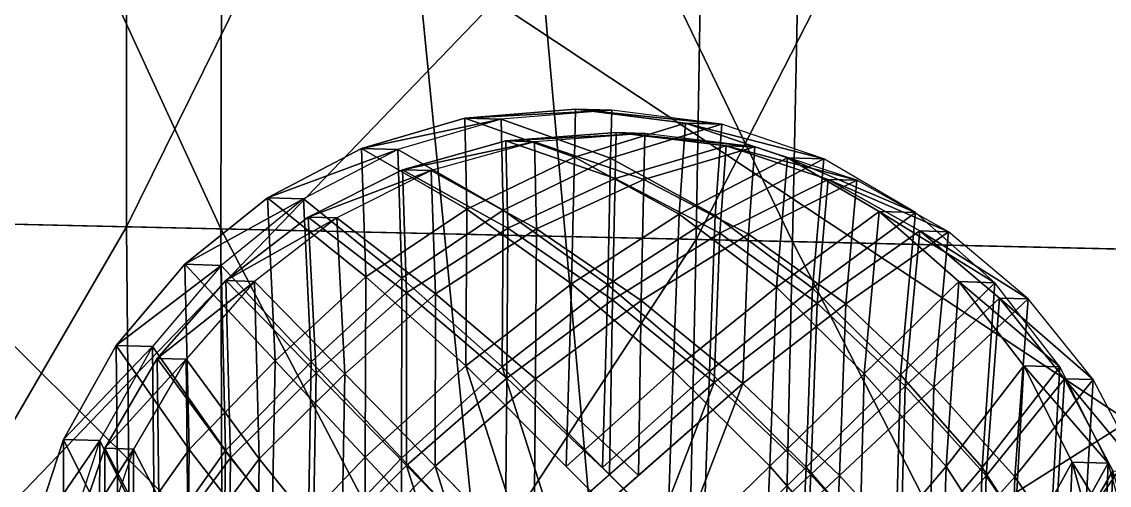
# Model space of a CAD drawing. Extents: x -23.6 to 25, y -17.9 to 25.9.
# Drawn here: x -11.564 to -8.815, y -1.715 to -0.543 of the extents above; entities that cross this region are included whole.
import ezdxf

# ---------------------------------------------------------------- set-up
doc = ezdxf.new("R2010")
doc.units = 0

msp = doc.modelspace()

# ---------------------------------------------------------------- linework, layer by layer
at = {"layer": 'Corps0', "color": 7}
for points in [[(-10.56701, -0.359, 2.14178), (-12.62274, -0.32952, -1.05297), (-10.34515, -2.59387, 2.13848)], [(-12.388, -2.96124, -1.05645), (-10.34515, -2.59387, 2.13848), (-12.62274, -0.32952, -1.05297)], [(-12.87701, -0.33264, -38.50616), (-10.25341, -0.37139, -40.91052), (-12.65112, -2.86492, -38.50952)], [(-10.07421, -2.38043, -40.91314), (-12.65112, -2.86492, -38.50952), (-10.25341, -0.37139, -40.91052)], [(-8.23089, -0.39282, 4.59851), (-10.56701, -0.359, 2.14178), (-7.89593, -2.12921, 4.59356)], [(-10.34515, -2.59387, 2.13848), (-7.89593, -2.12921, 4.59356), (-10.56701, -0.359, 2.14178)], [(-10.25341, -0.37139, -40.91052), (-6.97448, -0.41943, -42.4187), (-10.07421, -2.38043, -40.91314)], [(-6.72039, -1.73651, -42.42242), (-10.07421, -2.38043, -40.91314), (-6.97448, -0.41943, -42.4187)]]:
    msp.add_3dface(points, dxfattribs=at)
at = {"layer": 'Jambe_g12', "color": 2}
for points in [[(-10.16424, -0.76422, -37.90484), (-10.07275, -0.76696, -42.22802), (-10.44378, -0.78668, -37.91076)], [(-10.44378, -0.78668, -37.91076), (-10.16729, -0.88568, -37.9049), (-10.16424, -0.76422, -37.90484)], [(-10.35229, -0.78942, -42.23394), (-10.44378, -0.78668, -37.91076), (-10.07275, -0.76696, -42.22802)], [(-10.35229, -0.78942, -42.23394), (-10.0758, -0.88842, -42.22821), (-10.07275, -0.76696, -42.22802)], [(-9.88616, -0.79919, -37.89898), (-10.16424, -0.76422, -37.90484), (-10.16729, -0.88568, -37.9049)], [(-10.07275, -0.76696, -42.22802), (-10.16424, -0.76422, -37.90484), (-9.79467, -0.80194, -42.22216)], [(-9.88616, -0.79919, -37.89898), (-9.79467, -0.80194, -42.22216), (-10.16424, -0.76422, -37.90484)], [(-9.79467, -0.80194, -42.22216), (-10.07275, -0.76696, -42.22802), (-10.0758, -0.88842, -42.22821)], [(-10.44378, -0.78668, -37.91076), (-10.35229, -0.78942, -42.23394), (-10.70538, -0.86322, -37.91625)], [(-10.70538, -0.86322, -37.91625), (-10.4389, -1.01684, -37.91052), (-10.44378, -0.78668, -37.91076)], [(-10.61389, -0.86596, -42.23944), (-10.70538, -0.86322, -37.91625), (-10.35229, -0.78942, -42.23394)], [(-10.61389, -0.86596, -42.23944), (-10.34741, -1.01959, -42.23382), (-10.35229, -0.78942, -42.23394)], [(-10.16729, -0.88568, -37.9049), (-10.44378, -0.78668, -37.91076), (-10.4389, -1.01684, -37.91052)], [(-10.0758, -0.88842, -42.22821), (-10.35229, -0.78942, -42.23394), (-10.34741, -1.01959, -42.23382)], [(-10.16729, -0.88568, -37.9049), (-9.90264, -1.02996, -37.89916), (-9.88616, -0.79919, -37.89898)], [(-10.0758, -0.88842, -42.22821), (-9.81115, -1.03271, -42.22247), (-9.79467, -0.80194, -42.22216)], [(-9.62829, -0.88739, -37.89349), (-9.88616, -0.79919, -37.89898), (-9.90264, -1.02996, -37.89916)], [(-9.79467, -0.80194, -42.22216), (-9.88616, -0.79919, -37.89898), (-9.5368, -0.89013, -42.21667)], [(-9.62829, -0.88739, -37.89349), (-9.5368, -0.89013, -42.21667), (-9.88616, -0.79919, -37.89898)], [(-9.5368, -0.89013, -42.21667), (-9.79467, -0.80194, -42.22216), (-9.81115, -1.03271, -42.22247)], [(-10.70538, -0.86322, -37.91625), (-10.61389, -0.86596, -42.23944), (-10.94342, -0.98822, -37.9212)], [(-10.94342, -0.98822, -37.9212), (-10.69482, -1.18829, -37.91583), (-10.70538, -0.86322, -37.91625)], [(-10.85192, -0.99096, -42.24438), (-10.94342, -0.98822, -37.9212), (-10.61389, -0.86596, -42.23944)], [(-10.85192, -0.99096, -42.24438), (-10.60333, -1.19104, -42.23913), (-10.61389, -0.86596, -42.23944)], [(-10.4389, -1.01684, -37.91052), (-10.70538, -0.86322, -37.91625), (-10.69482, -1.18829, -37.91583)], [(-10.34741, -1.01959, -42.23382), (-10.61389, -0.86596, -42.23944), (-10.60333, -1.19104, -42.23913)], [(-10.4389, -1.01684, -37.91052), (-10.17431, -1.20581, -37.90484), (-10.16729, -0.88568, -37.9049)], [(-10.34741, -1.01959, -42.23382), (-10.08282, -1.20855, -42.22814), (-10.0758, -0.88842, -42.22821)], [(-9.90264, -1.02996, -37.89916), (-10.16729, -0.88568, -37.9049), (-10.17431, -1.20581, -37.90484)], [(-9.81115, -1.03271, -42.22247), (-10.0758, -0.88842, -42.22821), (-10.08282, -1.20855, -42.22814)], [(-9.90264, -1.02996, -37.89916), (-9.65625, -1.21411, -37.89385), (-9.62829, -0.88739, -37.89349)], [(-9.81115, -1.03271, -42.22247), (-9.56475, -1.21685, -42.21716), (-9.5368, -0.89013, -42.21667)], [(-9.39617, -1.02294, -37.88842), (-9.62829, -0.88739, -37.89349), (-9.65625, -1.21411, -37.89385)], [(-9.5368, -0.89013, -42.21667), (-9.62829, -0.88739, -37.89349), (-9.30468, -1.02569, -42.2116)], [(-9.39617, -1.02294, -37.88842), (-9.30468, -1.02569, -42.2116), (-9.62829, -0.88739, -37.89349)], [(-9.30468, -1.02569, -42.2116), (-9.5368, -0.89013, -42.21667), (-9.56475, -1.21685, -42.21716)], [(-10.94342, -0.98822, -37.9212), (-10.85192, -0.99096, -42.24438), (-11.15197, -1.15631, -37.92553)], [(-11.15197, -1.15631, -37.92553), (-10.92401, -1.40002, -37.92053), (-10.94342, -0.98822, -37.9212)], [(-10.69482, -1.18829, -37.91583), (-10.94342, -0.98822, -37.9212), (-10.92401, -1.40002, -37.92053)], [(-11.06048, -1.15905, -42.24871), (-11.15197, -1.15631, -37.92553), (-10.85192, -0.99096, -42.24438)], [(-11.06048, -1.15905, -42.24871), (-10.83251, -1.40277, -42.24383), (-10.85192, -0.99096, -42.24438)], [(-10.60333, -1.19104, -42.23913), (-10.85192, -0.99096, -42.24438), (-10.83251, -1.40277, -42.24383)], [(-10.69482, -1.18829, -37.91583), (-10.4414, -1.41302, -37.91033), (-10.4389, -1.01684, -37.91052)], [(-10.17431, -1.20581, -37.90484), (-10.4389, -1.01684, -37.91052), (-10.4414, -1.41302, -37.91033)], [(-10.60333, -1.19104, -42.23913), (-10.34991, -1.41577, -42.23364), (-10.34741, -1.01959, -42.23382)], [(-10.08282, -1.20855, -42.22814), (-10.34741, -1.01959, -42.23382), (-10.34991, -1.41577, -42.23364)], [(-10.17431, -1.20581, -37.90484), (-9.91729, -1.42443, -37.89923), (-9.90264, -1.02996, -37.89916)], [(-10.08282, -1.20855, -42.22814), (-9.8258, -1.42718, -42.22253), (-9.81115, -1.03271, -42.22247)], [(-9.65625, -1.21411, -37.89385), (-9.90264, -1.02996, -37.89916), (-9.91729, -1.42443, -37.89923)], [(-9.56475, -1.21685, -42.21716), (-9.81115, -1.03271, -42.22247), (-9.8258, -1.42718, -42.22253)], [(-9.65625, -1.21411, -37.89385), (-9.43414, -1.43341, -37.88897), (-9.39617, -1.02294, -37.88842)], [(-9.56475, -1.21685, -42.21716), (-9.34265, -1.43615, -42.21228), (-9.30468, -1.02569, -42.2116)], [(-9.19525, -1.20019, -37.88409), (-9.39617, -1.02294, -37.88842), (-9.43414, -1.43341, -37.88897)], [(-9.30468, -1.02569, -42.2116), (-9.39617, -1.02294, -37.88842), (-9.10375, -1.20294, -42.20727)], [(-9.19525, -1.20019, -37.88409), (-9.10375, -1.20294, -42.20727), (-9.39617, -1.02294, -37.88842)], [(-9.10375, -1.20294, -42.20727), (-9.30468, -1.02569, -42.2116), (-9.34265, -1.43615, -42.21228)], [(-11.15197, -1.15631, -37.92553), (-11.06048, -1.15905, -42.24871), (-11.32568, -1.36175, -37.92907)], [(-11.32568, -1.36175, -37.92907), (-11.14117, -1.62438, -37.92504), (-11.15197, -1.15631, -37.92553)], [(-11.23419, -1.3645, -42.25225), (-11.32568, -1.36175, -37.92907), (-11.06048, -1.15905, -42.24871)], [(-11.23419, -1.3645, -42.25225), (-11.04968, -1.62713, -42.24835), (-11.06048, -1.15905, -42.24871)], [(-10.92401, -1.40002, -37.92053), (-11.15197, -1.15631, -37.92553), (-11.14117, -1.62438, -37.92504)], [(-10.83251, -1.40277, -42.24383), (-11.06048, -1.15905, -42.24871), (-11.04968, -1.62713, -42.24835)], [(-10.92401, -1.40002, -37.92053), (-10.69586, -1.64373, -37.91558), (-10.69482, -1.18829, -37.91583)], [(-10.83251, -1.40277, -42.24383), (-10.60437, -1.64648, -42.23889), (-10.60333, -1.19104, -42.23913)], [(-10.4414, -1.41302, -37.91033), (-10.69482, -1.18829, -37.91583), (-10.69586, -1.64373, -37.91558)], [(-10.34991, -1.41577, -42.23364), (-10.60333, -1.19104, -42.23913), (-10.60437, -1.64648, -42.23889)], [(-10.4414, -1.41302, -37.91033), (-10.18798, -1.6676, -37.90484), (-10.17431, -1.20581, -37.90484)], [(-10.34991, -1.41577, -42.23364), (-10.09649, -1.67034, -42.22814), (-10.08282, -1.20855, -42.22814)], [(-9.91729, -1.42443, -37.89923), (-10.17431, -1.20581, -37.90484), (-10.18798, -1.6676, -37.90484)], [(-9.8258, -1.42718, -42.22253), (-10.08282, -1.20855, -42.22814), (-10.09649, -1.67034, -42.22814)], [(-9.43414, -1.43341, -37.88897), (-9.22729, -1.66729, -37.88446), (-9.19525, -1.20019, -37.88409)], [(-9.34265, -1.43615, -42.21228), (-9.1358, -1.67004, -42.20776), (-9.10375, -1.20294, -42.20727)], [(-9.031, -1.4132, -37.88043), (-9.19525, -1.20019, -37.88409), (-9.22729, -1.66729, -37.88446)], [(-9.10375, -1.20294, -42.20727), (-9.19525, -1.20019, -37.88409), (-8.93951, -1.41595, -42.20361)], [(-9.031, -1.4132, -37.88043), (-8.93951, -1.41595, -42.20361), (-9.19525, -1.20019, -37.88409)], [(-8.93951, -1.41595, -42.20361), (-9.10375, -1.20294, -42.20727), (-9.1358, -1.67004, -42.20776)], [(-9.91729, -1.42443, -37.89923), (-9.67291, -1.66668, -37.89392), (-9.65625, -1.21411, -37.89385)], [(-9.8258, -1.42718, -42.22253), (-9.58142, -1.66943, -42.21722), (-9.56475, -1.21685, -42.21716)], [(-9.43414, -1.43341, -37.88897), (-9.65625, -1.21411, -37.89385), (-9.67291, -1.66668, -37.89392)], [(-9.34265, -1.43615, -42.21228), (-9.56475, -1.21685, -42.21716), (-9.58142, -1.66943, -42.21722)], [(-11.32568, -1.36175, -37.92907), (-11.23419, -1.3645, -42.25225), (-11.45861, -1.59899, -37.93176)], [(-11.45861, -1.59899, -37.93176), (-11.32037, -1.87786, -37.92864), (-11.32568, -1.36175, -37.92907)], [(-11.36712, -1.60174, -42.25494), (-11.45861, -1.59899, -37.93176), (-11.23419, -1.3645, -42.25225)], [(-11.36712, -1.60174, -42.25494), (-11.22888, -1.88061, -42.25195), (-11.23419, -1.3645, -42.25225)], [(-11.14117, -1.62438, -37.92504), (-11.32568, -1.36175, -37.92907), (-11.32037, -1.87786, -37.92864)], [(-11.04968, -1.62713, -42.24835), (-11.23419, -1.3645, -42.25225), (-11.22888, -1.88061, -42.25195)], [(-11.14117, -1.62438, -37.92504), (-10.93286, -1.89306, -37.92041), (-10.92401, -1.40002, -37.92053)], [(-10.69586, -1.64373, -37.91558), (-10.92401, -1.40002, -37.92053), (-10.93286, -1.89306, -37.92041)], [(-11.04968, -1.62713, -42.24835), (-10.84136, -1.89581, -42.24371), (-10.83251, -1.40277, -42.24383)], [(-10.60437, -1.64648, -42.23889), (-10.83251, -1.40277, -42.24383), (-10.84136, -1.89581, -42.24371)], [(-10.69586, -1.64373, -37.91558), (-10.19604, -2.17773, -37.90472), (-10.4414, -1.41302, -37.91033)], [(-10.60437, -1.64648, -42.23889), (-10.10455, -2.18048, -42.22802), (-10.34991, -1.41577, -42.23364)], [(-9.9345, -1.92218, -37.89929), (-10.4414, -1.41302, -37.91033), (-10.19604, -2.17773, -37.90472)], [(-9.84301, -1.92492, -42.22259), (-10.34991, -1.41577, -42.23364), (-10.10455, -2.18048, -42.22802)], [(-10.18798, -1.6676, -37.90484), (-9.9345, -1.92218, -37.89929), (-9.91729, -1.42443, -37.89923)], [(-10.09649, -1.67034, -42.22814), (-9.84301, -1.92492, -42.22259), (-9.8258, -1.42718, -42.22253)], [(-9.67291, -1.66668, -37.89392), (-9.91729, -1.42443, -37.89923), (-9.9345, -1.92218, -37.89929)], [(-9.58142, -1.66943, -42.21722), (-9.8258, -1.42718, -42.22253), (-9.84301, -1.92492, -42.22259)], [(-9.22729, -1.66729, -37.88446), (-9.05963, -1.92858, -37.88073), (-9.031, -1.4132, -37.88043)], [(-9.1358, -1.67004, -42.20776), (-8.96813, -1.93133, -42.20404), (-8.93951, -1.41595, -42.20361)], [(-8.90875, -1.65618, -37.87774), (-9.031, -1.4132, -37.88043), (-9.05963, -1.92858, -37.88073)], [(-8.93951, -1.41595, -42.20361), (-9.031, -1.4132, -37.88043), (-8.81726, -1.65893, -42.20092)], [(-8.90875, -1.65618, -37.87774), (-8.81726, -1.65893, -42.20092), (-9.031, -1.4132, -37.88043)], [(-8.81726, -1.65893, -42.20092), (-8.93951, -1.41595, -42.20361), (-8.96813, -1.93133, -42.20404)], [(-9.67291, -1.66668, -37.89392), (-9.44744, -1.92645, -37.88897), (-9.43414, -1.43341, -37.88897)], [(-9.58142, -1.66943, -42.21722), (-9.35595, -1.92919, -42.21228), (-9.34265, -1.43615, -42.21228)], [(-9.22729, -1.66729, -37.88446), (-9.43414, -1.43341, -37.88897), (-9.44744, -1.92645, -37.88897)], [(-9.1358, -1.67004, -42.20776), (-9.34265, -1.43615, -42.21228), (-9.35595, -1.92919, -42.21228)], [(-11.45861, -1.59899, -37.93176), (-11.36712, -1.60174, -42.25494), (-11.54516, -1.86248, -37.93341)], [(-11.54516, -1.86248, -37.93341), (-11.46069, -2.14916, -37.93151), (-11.45861, -1.59899, -37.93176)], [(-11.45367, -1.86523, -42.25659), (-11.54516, -1.86248, -37.93341), (-11.36712, -1.60174, -42.25494)], [(-11.32037, -1.87786, -37.92864), (-11.45861, -1.59899, -37.93176), (-11.46069, -2.14916, -37.93151)], [(-11.45367, -1.86523, -42.25659), (-11.3692, -2.15191, -42.25482), (-11.36712, -1.60174, -42.25494)], [(-11.22888, -1.88061, -42.25195), (-11.36712, -1.60174, -42.25494), (-11.3692, -2.15191, -42.25482)], [(-11.32037, -1.87786, -37.92864), (-11.14733, -2.15637, -37.92486), (-11.14117, -1.62438, -37.92504)], [(-11.22888, -1.88061, -42.25195), (-11.05584, -2.15911, -42.24816), (-11.04968, -1.62713, -42.24835)], [(-10.93286, -1.89306, -37.92041), (-11.14117, -1.62438, -37.92504), (-11.14733, -2.15637, -37.92486)], [(-10.84136, -1.89581, -42.24371), (-11.04968, -1.62713, -42.24835), (-11.05584, -2.15911, -42.24816)], [(-10.93286, -1.89306, -37.92041), (-10.69573, -2.16955, -37.91522), (-10.69586, -1.64373, -37.91558)], [(-10.84136, -1.89581, -42.24371), (-10.60424, -2.1723, -42.23852), (-10.60437, -1.64648, -42.23889)], [(-10.44604, -1.9107, -37.91009), (-10.69586, -1.64373, -37.91558), (-10.69573, -2.16955, -37.91522)], [(-10.35455, -1.91345, -42.23339), (-10.60437, -1.64648, -42.23889), (-10.60424, -2.1723, -42.23852)], [(-9.9345, -1.92218, -37.89929), (-9.69689, -2.19195, -37.89404), (-9.67291, -1.66668, -37.89392)], [(-9.84301, -1.92492, -42.22259), (-9.6054, -2.1947, -42.21734), (-9.58142, -1.66943, -42.21722)], [(-9.44744, -1.92645, -37.88897), (-9.67291, -1.66668, -37.89392), (-9.69689, -2.19195, -37.89404)], [(-9.35595, -1.92919, -42.21228), (-9.58142, -1.66943, -42.21722), (-9.6054, -2.1947, -42.21734)], [(-9.44744, -1.92645, -37.88897), (-9.24487, -2.19903, -37.88452), (-9.22729, -1.66729, -37.88446)], [(-9.35595, -1.92919, -42.21228), (-9.15338, -2.20178, -42.20782), (-9.1358, -1.67004, -42.20776)], [(-9.05963, -1.92858, -37.88073), (-9.22729, -1.66729, -37.88446), (-9.24487, -2.19903, -37.88452)], [(-8.96813, -1.93133, -42.20404), (-9.1358, -1.67004, -42.20776), (-9.15338, -2.20178, -42.20782)], [(-9.05963, -1.92858, -37.88073), (-8.93151, -2.20593, -37.87792), (-8.90875, -1.65618, -37.87774)], [(-8.96813, -1.93133, -42.20404), (-8.84002, -2.20867, -42.20123), (-8.81726, -1.65893, -42.20092)], [(-8.83416, -1.92333, -37.87597), (-8.90875, -1.65618, -37.87774), (-8.93151, -2.20593, -37.87792)], [(-8.81726, -1.65893, -42.20092), (-8.90875, -1.65618, -37.87774), (-8.74267, -1.92608, -42.19915)], [(-8.83416, -1.92333, -37.87597), (-8.74267, -1.92608, -42.19915), (-8.90875, -1.65618, -37.87774)], [(-8.74267, -1.92608, -42.19915), (-8.81726, -1.65893, -42.20092), (-8.84002, -2.20867, -42.20123)]]:
    msp.add_3dface(points, dxfattribs=at)
at = {"layer": 'Jambe_g13', "color": 2}
for points in [[(-10.06134, -0.82324, -41.86187), (-9.98876, -0.82537, -45.28906), (-10.34069, -0.84448, -41.86779)], [(-10.34069, -0.84448, -41.86779), (-10.06427, -0.93951, -41.86193), (-10.06134, -0.82324, -41.86187)], [(-9.78338, -0.85699, -41.85601), (-10.06134, -0.82324, -41.86187), (-10.06427, -0.93951, -41.86193)], [(-9.98876, -0.82537, -45.28906), (-10.06134, -0.82324, -41.86187), (-9.71081, -0.85913, -45.2832)], [(-9.78338, -0.85699, -41.85601), (-9.71081, -0.85913, -45.2832), (-10.06134, -0.82324, -41.86187)], [(-10.34069, -0.84448, -41.86779), (-10.26812, -0.84661, -45.29498), (-10.60211, -0.91748, -41.87329)], [(-10.60211, -0.91748, -41.87329), (-10.33563, -1.06481, -41.86755), (-10.34069, -0.84448, -41.86779)], [(-10.52954, -0.91961, -45.30047), (-10.60211, -0.91748, -41.87329), (-10.26812, -0.84661, -45.29498)], [(-10.52954, -0.91961, -45.30047), (-10.26306, -1.06695, -45.29479), (-10.26812, -0.84661, -45.29498)], [(-10.26812, -0.84661, -45.29498), (-10.34069, -0.84448, -41.86779), (-9.98876, -0.82537, -45.28906)], [(-10.06427, -0.93951, -41.86193), (-10.34069, -0.84448, -41.86779), (-10.33563, -1.06481, -41.86755)], [(-10.26812, -0.84661, -45.29498), (-9.99169, -0.94165, -45.28918), (-9.98876, -0.82537, -45.28906)], [(-9.99169, -0.94165, -45.28918), (-10.26812, -0.84661, -45.29498), (-10.26306, -1.06695, -45.29479)], [(-9.71081, -0.85913, -45.2832), (-9.98876, -0.82537, -45.28906), (-9.99169, -0.94165, -45.28918)], [(-10.06427, -0.93951, -41.86193), (-9.79962, -1.07788, -41.8562), (-9.78338, -0.85699, -41.85601)], [(-9.99169, -0.94165, -45.28918), (-9.72705, -1.08001, -45.28344), (-9.71081, -0.85913, -45.2832)], [(-9.52551, -0.94158, -41.85052), (-9.78338, -0.85699, -41.85601), (-9.79962, -1.07788, -41.8562)], [(-9.71081, -0.85913, -45.2832), (-9.78338, -0.85699, -41.85601), (-9.45294, -0.94372, -45.2777)], [(-9.52551, -0.94158, -41.85052), (-9.45294, -0.94372, -45.2777), (-9.78338, -0.85699, -41.85601)], [(-9.45294, -0.94372, -45.2777), (-9.71081, -0.85913, -45.2832), (-9.72705, -1.08001, -45.28344)], [(-10.60211, -0.91748, -41.87329), (-10.52954, -0.91961, -45.30047), (-10.83996, -1.03698, -41.87823)], [(-10.83996, -1.03698, -41.87823), (-10.59124, -1.22875, -41.87286), (-10.60211, -0.91748, -41.87329)], [(-10.76739, -1.03912, -45.30541), (-10.83996, -1.03698, -41.87823), (-10.52954, -0.91961, -45.30047)], [(-10.76739, -1.03912, -45.30541), (-10.51867, -1.23089, -45.3001), (-10.52954, -0.91961, -45.30047)], [(-10.33563, -1.06481, -41.86755), (-10.60211, -0.91748, -41.87329), (-10.59124, -1.22875, -41.87286)], [(-10.26306, -1.06695, -45.29479), (-10.52954, -0.91961, -45.30047), (-10.51867, -1.23089, -45.3001)], [(-10.33563, -1.06481, -41.86755), (-10.07098, -1.24603, -41.86187), (-10.06427, -0.93951, -41.86193)], [(-10.26306, -1.06695, -45.29479), (-9.99841, -1.24816, -45.28912), (-9.99169, -0.94165, -45.28918)], [(-9.79962, -1.07788, -41.8562), (-10.06427, -0.93951, -41.86193), (-10.07098, -1.24603, -41.86187)], [(-9.72705, -1.08001, -45.28344), (-9.99169, -0.94165, -45.28918), (-9.99841, -1.24816, -45.28912)], [(-9.79962, -1.07788, -41.8562), (-9.55316, -1.25445, -41.85089), (-9.52551, -0.94158, -41.85052)], [(-9.72705, -1.08001, -45.28344), (-9.48059, -1.25659, -45.27813), (-9.45294, -0.94372, -45.2777)], [(-9.29339, -1.07171, -41.84545), (-9.52551, -0.94158, -41.85052), (-9.55316, -1.25445, -41.85089)], [(-9.45294, -0.94372, -45.2777), (-9.52551, -0.94158, -41.85052), (-9.22082, -1.07385, -45.27264)], [(-9.29339, -1.07171, -41.84545), (-9.22082, -1.07385, -45.27264), (-9.52551, -0.94158, -41.85052)], [(-9.22082, -1.07385, -45.27264), (-9.45294, -0.94372, -45.2777), (-9.48059, -1.25659, -45.27813)], [(-10.83996, -1.03698, -41.87823), (-10.76739, -1.03912, -45.30541), (-11.04827, -1.19769, -41.88256)], [(-11.04827, -1.19769, -41.88256), (-10.82012, -1.43121, -41.87756), (-10.83996, -1.03698, -41.87823)], [(-10.9757, -1.19982, -45.30975), (-11.04827, -1.19769, -41.88256), (-10.76739, -1.03912, -45.30541)], [(-10.9757, -1.19982, -45.30975), (-10.74755, -1.43334, -45.3048), (-10.76739, -1.03912, -45.30541)], [(-10.59124, -1.22875, -41.87286), (-10.83996, -1.03698, -41.87823), (-10.82012, -1.43121, -41.87756)], [(-10.51867, -1.23089, -45.3001), (-10.76739, -1.03912, -45.30541), (-10.74755, -1.43334, -45.3048)], [(-10.59124, -1.22875, -41.87286), (-10.3377, -1.44403, -41.86737), (-10.33563, -1.06481, -41.86755)], [(-10.51867, -1.23089, -45.3001), (-10.26513, -1.44616, -45.29461), (-10.26306, -1.06695, -45.29479)], [(-10.07098, -1.24603, -41.86187), (-10.33563, -1.06481, -41.86755), (-10.3377, -1.44403, -41.86737)], [(-9.99841, -1.24816, -45.28912), (-10.26306, -1.06695, -45.29479), (-10.26513, -1.44616, -45.29461)], [(-9.55316, -1.25445, -41.85089), (-9.33093, -1.46459, -41.846), (-9.29339, -1.07171, -41.84545)], [(-9.09234, -1.24157, -41.84112), (-9.29339, -1.07171, -41.84545), (-9.33093, -1.46459, -41.846)], [(-9.22082, -1.07385, -45.27264), (-9.29339, -1.07171, -41.84545), (-9.01977, -1.24371, -45.26831)], [(-9.09234, -1.24157, -41.84112), (-9.01977, -1.24371, -45.26831), (-9.29339, -1.07171, -41.84545)], [(-10.07098, -1.24603, -41.86187), (-9.81384, -1.4555, -41.85626), (-9.79962, -1.07788, -41.8562)], [(-9.99841, -1.24816, -45.28912), (-9.74127, -1.45764, -45.2835), (-9.72705, -1.08001, -45.28344)], [(-9.55316, -1.25445, -41.85089), (-9.79962, -1.07788, -41.8562), (-9.81384, -1.4555, -41.85626)], [(-9.48059, -1.25659, -45.27813), (-9.72705, -1.08001, -45.28344), (-9.74127, -1.45764, -45.2835)], [(-9.48059, -1.25659, -45.27813), (-9.25836, -1.46673, -45.27325), (-9.22082, -1.07385, -45.27264)], [(-9.01977, -1.24371, -45.26831), (-9.22082, -1.07385, -45.27264), (-9.25836, -1.46673, -45.27325)], [(-11.04827, -1.19769, -41.88256), (-10.9757, -1.19982, -45.30975), (-11.22167, -1.39416, -41.8861)], [(-11.22167, -1.39416, -41.8861), (-11.03704, -1.64581, -41.88208), (-11.04827, -1.19769, -41.88256)], [(-11.1491, -1.3963, -45.31329), (-11.22167, -1.39416, -41.8861), (-10.9757, -1.19982, -45.30975)], [(-11.1491, -1.3963, -45.31329), (-10.96447, -1.64794, -45.30932), (-10.9757, -1.19982, -45.30975)], [(-10.82012, -1.43121, -41.87756), (-11.04827, -1.19769, -41.88256), (-11.03704, -1.64581, -41.88208)], [(-10.74755, -1.43334, -45.3048), (-10.9757, -1.19982, -45.30975), (-10.96447, -1.64794, -45.30932)], [(-10.82012, -1.43121, -41.87756), (-10.59191, -1.66479, -41.87261), (-10.59124, -1.22875, -41.87286)], [(-10.74755, -1.43334, -45.3048), (-10.51934, -1.66693, -45.29986), (-10.51867, -1.23089, -45.3001)], [(-10.3377, -1.44403, -41.86737), (-10.59124, -1.22875, -41.87286), (-10.59191, -1.66479, -41.87261)], [(-10.26513, -1.44616, -45.29461), (-10.51867, -1.23089, -45.3001), (-10.51934, -1.66693, -45.29986)], [(-10.3377, -1.44403, -41.86737), (-10.078, -1.68804, -41.86175), (-10.07098, -1.24603, -41.86187)], [(-10.26513, -1.44616, -45.29461), (-10.00543, -1.69018, -45.289), (-9.99841, -1.24816, -45.28912)], [(-9.81384, -1.4555, -41.85626), (-10.07098, -1.24603, -41.86187), (-10.078, -1.68804, -41.86175)], [(-9.74127, -1.45764, -45.2835), (-9.99841, -1.24816, -45.28912), (-10.00543, -1.69018, -45.289)], [(-9.81384, -1.4555, -41.85626), (-9.56939, -1.68774, -41.85095), (-9.55316, -1.25445, -41.85089)], [(-9.74127, -1.45764, -45.2835), (-9.49682, -1.68988, -45.27819), (-9.48059, -1.25659, -45.27813)], [(-9.33093, -1.46459, -41.846), (-9.55316, -1.25445, -41.85089), (-9.56939, -1.68774, -41.85095)], [(-9.25836, -1.46673, -45.27325), (-9.48059, -1.25659, -45.27813), (-9.49682, -1.68988, -45.27819)], [(-9.33093, -1.46459, -41.846), (-9.1264, -1.69116, -41.84155), (-9.09234, -1.24157, -41.84112)], [(-9.25836, -1.46673, -45.27325), (-9.05383, -1.69329, -45.26879), (-9.01977, -1.24371, -45.26831)], [(-8.92791, -1.44561, -41.83746), (-9.09234, -1.24157, -41.84112), (-9.1264, -1.69116, -41.84155)], [(-9.01977, -1.24371, -45.26831), (-9.09234, -1.24157, -41.84112), (-8.85534, -1.44775, -45.26464)], [(-8.92791, -1.44561, -41.83746), (-8.85534, -1.44775, -45.26464), (-9.09234, -1.24157, -41.84112)], [(-8.85534, -1.44775, -45.26464), (-9.01977, -1.24371, -45.26831), (-9.05383, -1.69329, -45.26879)], [(-11.22167, -1.39416, -41.8861), (-11.1491, -1.3963, -45.31329), (-11.35443, -1.62121, -41.88879)], [(-11.35443, -1.62121, -41.88879), (-11.21594, -1.88836, -41.88568), (-11.22167, -1.39416, -41.8861)], [(-11.28186, -1.62335, -45.31597), (-11.35443, -1.62121, -41.88879), (-11.1491, -1.3963, -45.31329)], [(-11.28186, -1.62335, -45.31597), (-11.14337, -1.8905, -45.31292), (-11.1491, -1.3963, -45.31329)], [(-11.03704, -1.64581, -41.88208), (-11.22167, -1.39416, -41.8861), (-11.21594, -1.88836, -41.88568)], [(-10.96447, -1.64794, -45.30932), (-11.1491, -1.3963, -45.31329), (-11.14337, -1.8905, -45.31292)], [(-11.03704, -1.64581, -41.88208), (-10.82861, -1.90325, -41.87744), (-10.82012, -1.43121, -41.87756)], [(-10.96447, -1.64794, -45.30932), (-10.75604, -1.90539, -45.30468), (-10.74755, -1.43334, -45.3048)], [(-10.59191, -1.66479, -41.87261), (-10.82012, -1.43121, -41.87756), (-10.82861, -1.90325, -41.87744)], [(-10.51934, -1.66693, -45.29986), (-10.74755, -1.43334, -45.3048), (-10.75604, -1.90539, -45.30468)], [(-10.59191, -1.66479, -41.87261), (-10.34191, -1.92059, -41.86712), (-10.3377, -1.44403, -41.86737)], [(-10.51934, -1.66693, -45.29986), (-10.26934, -1.92272, -45.29437), (-10.26513, -1.44616, -45.29461)], [(-10.078, -1.68804, -41.86175), (-10.3377, -1.44403, -41.86737), (-10.34191, -1.92059, -41.86712)], [(-10.34191, -1.92059, -41.86712), (-10.09179, -2.17657, -41.86175), (-9.81384, -1.4555, -41.85626)], [(-10.00543, -1.69018, -45.289), (-10.26513, -1.44616, -45.29461), (-10.26934, -1.92272, -45.29437)], [(-9.56939, -1.68774, -41.85095), (-9.81384, -1.4555, -41.85626), (-10.09179, -2.17657, -41.86175)], [(-9.1264, -1.69116, -41.84155), (-8.95709, -1.94012, -41.83782), (-8.92791, -1.44561, -41.83746)], [(-9.05383, -1.69329, -45.26879), (-8.88452, -1.94226, -45.26507), (-8.85534, -1.44775, -45.26464)], [(-8.80554, -1.6784, -41.83477), (-8.92791, -1.44561, -41.83746), (-8.95709, -1.94012, -41.83782)], [(-8.85534, -1.44775, -45.26464), (-8.92791, -1.44561, -41.83746), (-8.73297, -1.68054, -45.26196)], [(-8.80554, -1.6784, -41.83477), (-8.73297, -1.68054, -45.26196), (-8.92791, -1.44561, -41.83746)], [(-8.73297, -1.68054, -45.26196), (-8.85534, -1.44775, -45.26464), (-8.88452, -1.94226, -45.26507)], [(-10.26934, -1.92272, -45.29437), (-10.01922, -2.17871, -45.289), (-9.74127, -1.45764, -45.2835)], [(-9.49682, -1.68988, -45.27819), (-9.74127, -1.45764, -45.2835), (-10.01922, -2.17871, -45.289)], [(-9.56939, -1.68774, -41.85095), (-9.34332, -1.93701, -41.846), (-9.33093, -1.46459, -41.846)], [(-9.49682, -1.68988, -45.27819), (-9.27075, -1.93914, -45.27325), (-9.25836, -1.46673, -45.27325)], [(-9.1264, -1.69116, -41.84155), (-9.33093, -1.46459, -41.846), (-9.34332, -1.93701, -41.846)], [(-9.05383, -1.69329, -45.26879), (-9.25836, -1.46673, -45.27325), (-9.27075, -1.93914, -45.27325)], [(-11.35443, -1.62121, -41.88879), (-11.28186, -1.62335, -45.31597), (-11.44067, -1.87347, -41.89044)], [(-11.44067, -1.87347, -41.89044), (-11.35595, -2.14807, -41.88848), (-11.35443, -1.62121, -41.88879)], [(-11.21594, -1.88836, -41.88568), (-11.35443, -1.62121, -41.88879), (-11.35595, -2.14807, -41.88848)], [(-11.3681, -1.87561, -45.31762), (-11.44067, -1.87347, -41.89044), (-11.28186, -1.62335, -45.31597)], [(-11.3681, -1.87561, -45.31762), (-11.28338, -2.1502, -45.31573), (-11.28186, -1.62335, -45.31597)], [(-11.14337, -1.8905, -45.31292), (-11.28186, -1.62335, -45.31597), (-11.28338, -2.1502, -45.31573)], [(-11.21594, -1.88836, -41.88568), (-11.04272, -2.15521, -41.88189), (-11.03704, -1.64581, -41.88208)], [(-11.14337, -1.8905, -45.31292), (-10.97015, -2.15734, -45.30914), (-10.96447, -1.64794, -45.30932)], [(-10.82861, -1.90325, -41.87744), (-11.03704, -1.64581, -41.88208), (-11.04272, -2.15521, -41.88189)], [(-10.75604, -1.90539, -45.30468), (-10.96447, -1.64794, -45.30932), (-10.97015, -2.15734, -45.30914)], [(-10.82861, -1.90325, -41.87744), (-10.35314, -2.42083, -41.86706), (-10.59191, -1.66479, -41.87261)], [(-10.75604, -1.90539, -45.30468), (-10.28057, -2.42297, -45.29431), (-10.51934, -1.66693, -45.29986)], [(-10.09179, -2.17657, -41.86175), (-10.59191, -1.66479, -41.87261), (-10.35314, -2.42083, -41.86706)], [(-10.01922, -2.17871, -45.289), (-10.51934, -1.66693, -45.29986), (-10.28057, -2.42297, -45.29431)], [(-9.83062, -1.93206, -41.85632), (-9.59301, -2.19079, -41.85107), (-9.56939, -1.68774, -41.85095)], [(-9.75805, -1.9342, -45.28356), (-9.52044, -2.19293, -45.27832), (-9.49682, -1.68988, -45.27819)], [(-9.34332, -1.93701, -41.846), (-9.56939, -1.68774, -41.85095), (-9.59301, -2.19079, -41.85107)], [(-9.27075, -1.93914, -45.27325), (-9.49682, -1.68988, -45.27819), (-9.52044, -2.19293, -45.27832)], [(-9.34332, -1.93701, -41.846), (-9.14099, -2.19787, -41.84155), (-9.1264, -1.69116, -41.84155)], [(-9.27075, -1.93914, -45.27325), (-9.06842, -2.20001, -45.26879), (-9.05383, -1.69329, -45.26879)], [(-8.95709, -1.94012, -41.83782), (-9.1264, -1.69116, -41.84155), (-9.14099, -2.19787, -41.84155)], [(-8.88452, -1.94226, -45.26507), (-9.05383, -1.69329, -45.26879), (-9.06842, -2.20001, -45.26879)], [(-8.95709, -1.94012, -41.83782), (-8.82775, -2.20501, -41.83496), (-8.80554, -1.6784, -41.83477)], [(-8.88452, -1.94226, -45.26507), (-8.75518, -2.20715, -45.2622), (-8.73297, -1.68054, -45.26196)], [(-8.73065, -1.93432, -41.833), (-8.80554, -1.6784, -41.83477), (-8.82775, -2.20501, -41.83496)]]:
    msp.add_3dface(points, dxfattribs=at)
at = {"layer": 'Pied_g14', "color": 2}
for points in [[(-12.68658, 2.05731, -43.93359), (-12.63677, -1.03137, -44.34295), (-11.30047, 2.0097, -43.552)], [(-11.29962, -1.06134, -43.9793), (-11.30047, 2.0097, -43.552), (-12.63677, -1.03137, -44.34295)], [(-11.30047, 2.0097, -43.552), (-11.29962, -1.06134, -43.9793), (-9.80755, 1.96087, -43.3927)], [(-12.41253, -1.03619, -54.92675), (-12.45489, 1.95715, -54.90625), (-11.06121, -1.06652, -55.23339)], [(-11.05364, 1.89129, -55.22381), (-11.06121, -1.06652, -55.23339), (-12.45489, 1.95715, -54.90625)], [(-9.85943, -1.09375, -43.83178), (-9.80755, 1.96087, -43.3927), (-11.29962, -1.06134, -43.9793)], [(-9.80755, 1.96087, -43.3927), (-9.85943, -1.09375, -43.83178), (-8.30609, 1.9425, -43.48858)], [(-8.41387, -1.12609, -43.91815), (-8.30609, 1.9425, -43.48858), (-9.85943, -1.09375, -43.83178)], [(-11.06121, -1.06652, -55.23339), (-11.05364, 1.89129, -55.22381), (-9.61602, -1.09899, -55.31964)], [(-9.55474, 1.82397, -55.31317), (-9.61602, -1.09899, -55.31964), (-11.05364, 1.89129, -55.22381)], [(-9.61602, -1.09899, -55.31964), (-9.55474, 1.82397, -55.31317), (-8.17547, -1.13128, -55.17224)], [(-8.0592, 1.82415, -55.1604), (-8.17547, -1.13128, -55.17224), (-9.55474, 1.82397, -55.31317)], [(-12.63677, -1.03137, -44.34295), (-12.55468, -3.22064, -44.39642), (-11.29962, -1.06134, -43.9793)], [(-12.33978, -3.52703, -54.86077), (-12.41253, -1.03619, -54.92675), (-11.05145, -3.61907, -55.16497)], [(-11.06121, -1.06652, -55.23339), (-11.05145, -3.61907, -55.16497), (-12.41253, -1.03619, -54.92675)], [(-11.27929, -3.26214, -44.03784), (-11.29962, -1.06134, -43.9793), (-12.55468, -3.22064, -44.39642)], [(-11.29962, -1.06134, -43.9793), (-11.27929, -3.26214, -44.03784), (-9.85943, -1.09375, -43.83178)], [(-11.05145, -3.61907, -55.16497), (-11.06121, -1.06652, -55.23339), (-9.67364, -3.71191, -55.25128)], [(-9.61602, -1.09899, -55.31964), (-9.67364, -3.71191, -55.25128), (-11.06121, -1.06652, -55.23339)], [(-9.90521, -3.30554, -43.89306), (-9.85943, -1.09375, -43.83178), (-11.27929, -3.26214, -44.03784)], [(-9.85943, -1.09375, -43.83178), (-9.90521, -3.30554, -43.89306), (-8.41387, -1.12609, -43.91815)], [(-9.67364, -3.71191, -55.25128), (-9.61602, -1.09899, -55.31964), (-8.29766, -3.68078, -55.10662)], [(-8.17547, -1.13128, -55.17224), (-8.29766, -3.68078, -55.10662), (-9.61602, -1.09899, -55.31964)], [(-8.52551, -3.32391, -43.97949), (-8.41387, -1.12609, -43.91815), (-9.90521, -3.30554, -43.89306)]]:
    msp.add_3dface(points, dxfattribs=at)

doc.saveas('drawing.dxf')
